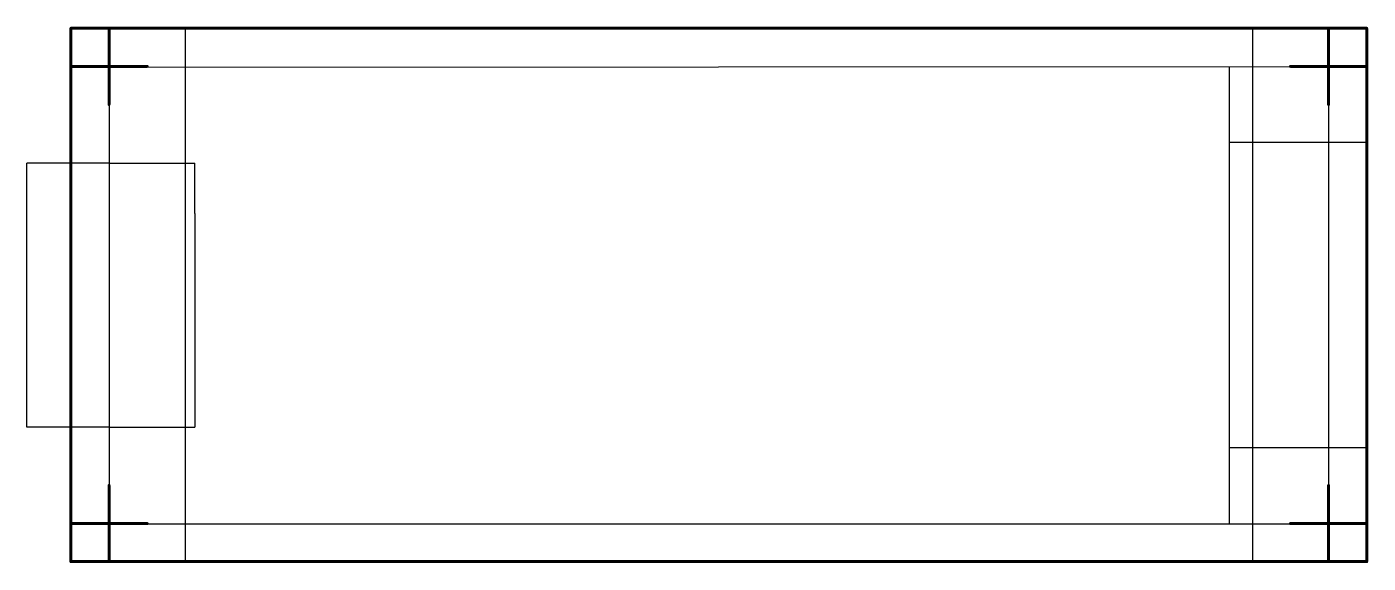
# Model space of a CAD drawing. Header units: millimetres. Extents: x 2935.37 to 2937.13, y 1769.35 to 1770.05.
import ezdxf

# ---------------------------------------------------------------- set-up
doc = ezdxf.new("R2010")
doc.units = ezdxf.units.MM

msp = doc.modelspace()

# ---------------------------------------------------------------- linework, layer by layer
for p, q in [((2935.578, 1770.052), (2935.578, 1769.352)), ((2936.978, 1770.052), (2936.978, 1769.352)), ((2935.478, 1770.001), (2937.077, 1770.002)), ((2935.478, 1770.002), (2935.478, 1769.402)), ((2936.9474, 1770.0019), (2936.9474, 1769.401)), ((2937.078, 1770.002), (2937.078, 1769.402)), ((2936.9474, 1769.9027), (2937.1268, 1769.9027)), ((2937.1268, 1769.9027), (2937.1268, 1769.5012)), ((2935.3701, 1769.5287), (2935.3701, 1769.8752)), ((2935.4783, 1769.8752), (2935.3701, 1769.8752)), ((2935.478, 1769.8752), (2935.5906, 1769.8752)), ((2935.5906, 1769.8091), (2935.5906, 1769.8752)), ((2935.5906, 1769.8091), (2935.5906, 1769.5287)), ((2935.478, 1769.5287), (2935.3701, 1769.5287)), ((2935.4783, 1769.5287), (2935.5906, 1769.5287)), ((2937.1268, 1769.5012), (2936.9474, 1769.5012)), ((2937.078, 1769.401), (2935.478, 1769.401))]:
    msp.add_line(p, q)
for points in [[(2935.428, 1770.052, 0.00394, 0.00394, 0), (2937.128, 1770.052, 0.00394, 0.00394, 0)], [(2935.428, 1769.352, 0.00394, 0.00394, 0), (2935.428, 1770.052, 0.00394, 0.00394, 0)], [(2935.478, 1770.002, 0.00394, 0.00394, 0), (2935.478, 1770.052, 0.00394, 0.00394, 0)], [(2937.078, 1770.002, 0.00394, 0.00394, 0), (2937.078, 1770.052, 0.00394, 0.00394, 0)], [(2937.128, 1769.352, 0.00394, 0.00394, 0), (2937.128, 1770.052, 0.00394, 0.00394, 0)], [(2935.428, 1770.002, 0.00394, 0.00394, 0), (2935.478, 1770.002, 0.00394, 0.00394, 0)], [(2935.478, 1769.952, 0.00394, 0.00394, 0), (2935.478, 1770.002, 0.00394, 0.00394, 0)], [(2935.478, 1770.002, 0.00394, 0.00394, 0), (2935.528, 1770.002, 0.00394, 0.00394, 0)], [(2937.028, 1770.002, 0.00394, 0.00394, 0), (2937.078, 1770.002, 0.00394, 0.00394, 0)], [(2937.078, 1769.952, 0.00394, 0.00394, 0), (2937.078, 1770.002, 0.00394, 0.00394, 0)], [(2937.078, 1770.002, 0.00394, 0.00394, 0), (2937.128, 1770.002, 0.00394, 0.00394, 0)], [(2935.478, 1769.402, 0.00394, 0.00394, 0), (2935.478, 1769.452, 0.00394, 0.00394, 0)], [(2937.078, 1769.402, 0.00394, 0.00394, 0), (2937.078, 1769.452, 0.00394, 0.00394, 0)], [(2935.428, 1769.402, 0.00394, 0.00394, 0), (2935.478, 1769.402, 0.00394, 0.00394, 0)], [(2935.478, 1769.402, 0.00394, 0.00394, 0), (2935.528, 1769.402, 0.00394, 0.00394, 0)], [(2935.478, 1769.352, 0.00394, 0.00394, 0), (2935.478, 1769.402, 0.00394, 0.00394, 0)], [(2937.028, 1769.402, 0.00394, 0.00394, 0), (2937.078, 1769.402, 0.00394, 0.00394, 0)], [(2937.078, 1769.402, 0.00394, 0.00394, 0), (2937.128, 1769.402, 0.00394, 0.00394, 0)], [(2937.078, 1769.352, 0.00394, 0.00394, 0), (2937.078, 1769.402, 0.00394, 0.00394, 0)], [(2935.428, 1769.352, 0.00394, 0.00394, 0), (2937.128, 1769.352, 0.00394, 0.00394, 0)]]:
    msp.add_lwpolyline(points, format="xyseb")
for points in [[(2935.427, 1770.052, 0.00197, 0.00197, 1), (2935.4289, 1770.052, 0.00197, 0.00197, 1)], [(2935.427, 1770.052, 0.00197, 0.00197, 1), (2935.4289, 1770.052, 0.00197, 0.00197, 1)], [(2935.477, 1770.052, 0.00197, 0.00197, 1), (2935.4789, 1770.052, 0.00197, 0.00197, 1)], [(2937.077, 1770.052, 0.00197, 0.00197, 1), (2937.0789, 1770.052, 0.00197, 0.00197, 1)], [(2937.127, 1770.052, 0.00197, 0.00197, 1), (2937.1289, 1770.052, 0.00197, 0.00197, 1)], [(2937.127, 1770.052, 0.00197, 0.00197, 1), (2937.1289, 1770.052, 0.00197, 0.00197, 1)], [(2935.427, 1770.002, 0.00197, 0.00197, 1), (2935.4289, 1770.002, 0.00197, 0.00197, 1)], [(2935.477, 1770.002, 0.00197, 0.00197, 1), (2935.4789, 1770.002, 0.00197, 0.00197, 1)], [(2935.477, 1770.002, 0.00197, 0.00197, 1), (2935.4789, 1770.002, 0.00197, 0.00197, 1)], [(2935.477, 1770.002, 0.00197, 0.00197, 1), (2935.4789, 1770.002, 0.00197, 0.00197, 1)], [(2935.477, 1770.002, 0.00197, 0.00197, 1), (2935.4789, 1770.002, 0.00197, 0.00197, 1)], [(2935.527, 1770.002, 0.00197, 0.00197, 1), (2935.5289, 1770.002, 0.00197, 0.00197, 1)], [(2937.027, 1770.002, 0.00197, 0.00197, 1), (2937.0289, 1770.002, 0.00197, 0.00197, 1)], [(2937.077, 1770.002, 0.00197, 0.00197, 1), (2937.0789, 1770.002, 0.00197, 0.00197, 1)], [(2937.077, 1770.002, 0.00197, 0.00197, 1), (2937.0789, 1770.002, 0.00197, 0.00197, 1)], [(2937.077, 1770.002, 0.00197, 0.00197, 1), (2937.0789, 1770.002, 0.00197, 0.00197, 1)], [(2937.077, 1770.002, 0.00197, 0.00197, 1), (2937.0789, 1770.002, 0.00197, 0.00197, 1)], [(2937.127, 1770.002, 0.00197, 0.00197, 1), (2937.1289, 1770.002, 0.00197, 0.00197, 1)], [(2935.477, 1769.952, 0.00197, 0.00197, 1), (2935.4789, 1769.952, 0.00197, 0.00197, 1)], [(2937.077, 1769.952, 0.00197, 0.00197, 1), (2937.0789, 1769.952, 0.00197, 0.00197, 1)], [(2935.477, 1769.452, 0.00197, 0.00197, 1), (2935.4789, 1769.452, 0.00197, 0.00197, 1)], [(2937.077, 1769.452, 0.00197, 0.00197, 1), (2937.0789, 1769.452, 0.00197, 0.00197, 1)], [(2935.427, 1769.402, 0.00197, 0.00197, 1), (2935.4289, 1769.402, 0.00197, 0.00197, 1)], [(2935.477, 1769.402, 0.00197, 0.00197, 1), (2935.4789, 1769.402, 0.00197, 0.00197, 1)], [(2935.477, 1769.402, 0.00197, 0.00197, 1), (2935.4789, 1769.402, 0.00197, 0.00197, 1)], [(2935.477, 1769.402, 0.00197, 0.00197, 1), (2935.4789, 1769.402, 0.00197, 0.00197, 1)], [(2935.477, 1769.402, 0.00197, 0.00197, 1), (2935.4789, 1769.402, 0.00197, 0.00197, 1)], [(2935.527, 1769.402, 0.00197, 0.00197, 1), (2935.5289, 1769.402, 0.00197, 0.00197, 1)], [(2937.027, 1769.402, 0.00197, 0.00197, 1), (2937.0289, 1769.402, 0.00197, 0.00197, 1)], [(2937.077, 1769.402, 0.00197, 0.00197, 1), (2937.0789, 1769.402, 0.00197, 0.00197, 1)], [(2937.077, 1769.402, 0.00197, 0.00197, 1), (2937.0789, 1769.402, 0.00197, 0.00197, 1)], [(2937.077, 1769.402, 0.00197, 0.00197, 1), (2937.0789, 1769.402, 0.00197, 0.00197, 1)], [(2937.077, 1769.402, 0.00197, 0.00197, 1), (2937.0789, 1769.402, 0.00197, 0.00197, 1)], [(2937.127, 1769.402, 0.00197, 0.00197, 1), (2937.1289, 1769.402, 0.00197, 0.00197, 1)], [(2935.427, 1769.352, 0.00197, 0.00197, 1), (2935.4289, 1769.352, 0.00197, 0.00197, 1)], [(2935.427, 1769.352, 0.00197, 0.00197, 1), (2935.4289, 1769.352, 0.00197, 0.00197, 1)], [(2935.477, 1769.352, 0.00197, 0.00197, 1), (2935.4789, 1769.352, 0.00197, 0.00197, 1)], [(2937.077, 1769.352, 0.00197, 0.00197, 1), (2937.0789, 1769.352, 0.00197, 0.00197, 1)], [(2937.127, 1769.352, 0.00197, 0.00197, 1), (2937.1289, 1769.352, 0.00197, 0.00197, 1)], [(2937.127, 1769.352, 0.00197, 0.00197, 1), (2937.1289, 1769.352, 0.00197, 0.00197, 1)]]:
    msp.add_lwpolyline(points, format="xyseb", close=True)

doc.saveas('drawing.dxf')
